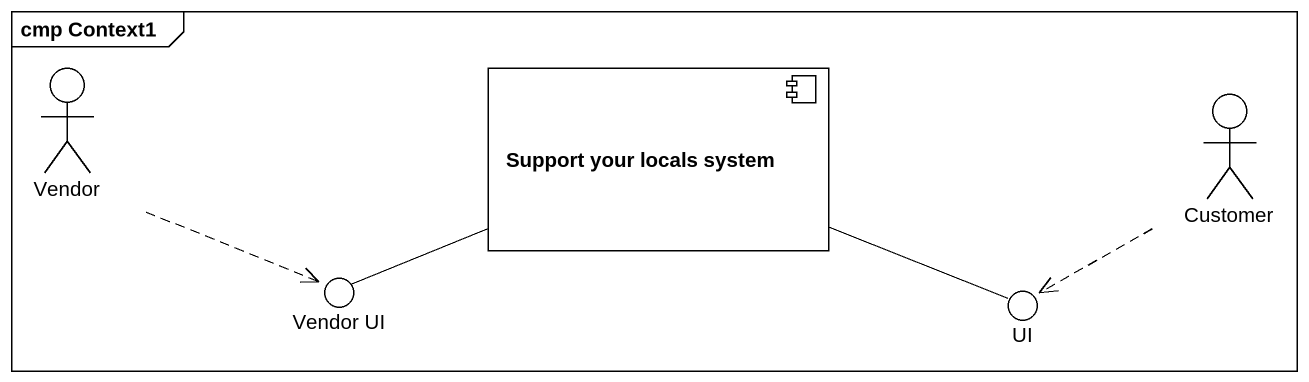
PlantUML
@startuml
mainframe cmp Context1
actor Vendor
component "Support your locals system" as Support_your_locals_system
actor Customer
() "Vendor UI" as Vendor_UI
() UI
Vendor .right.> Vendor_UI
Support_your_locals_system -left- Vendor_UI
Support_your_locals_system -right- UI
Customer .left.> UI
@enduml
